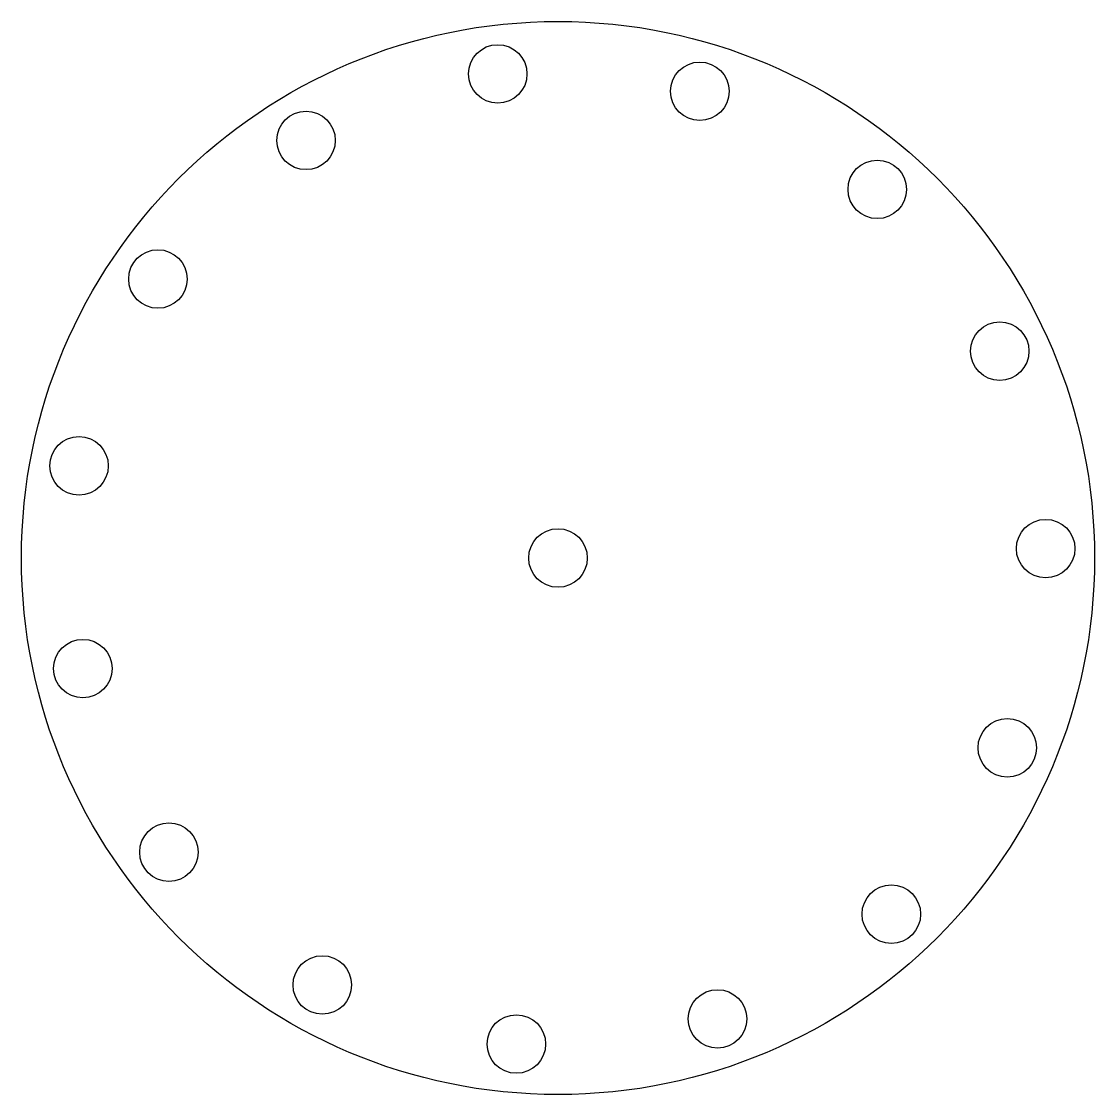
# Model space of a CAD drawing. Header units: millimetres. Extents: x -55 to 55, y -55 to 55.
import ezdxf

# ---------------------------------------------------------------- set-up
doc = ezdxf.new("R2010")
doc.units = ezdxf.units.MM
doc.layers.get('0').update_dxf_attribs({"linetype": 'CONTINUOUS'})

msp = doc.modelspace()

# ---------------------------------------------------------------- linework, layer by layer
for centre, radius in [((0, 0), 55), ((-6.18, 49.62), 3), ((14.53, 47.84), 3), ((-25.83, 42.81), 3), ((32.73, 37.79), 3), ((-41.01, 28.6), 3), ((45.28, 21.21), 3), ((-49.1, 9.45), 3), ((49.99, 0.96), 3), ((0, 0), 3), ((-48.7, -11.34), 3), ((46.06, -19.45), 3), ((-39.88, -30.16), 3), ((34.17, -36.51), 3), ((-24.16, -43.77), 3), ((16.36, -47.25), 3), ((-4.27, -49.82), 3)]:
    msp.add_circle(centre, radius)

doc.saveas('drawing.dxf')
